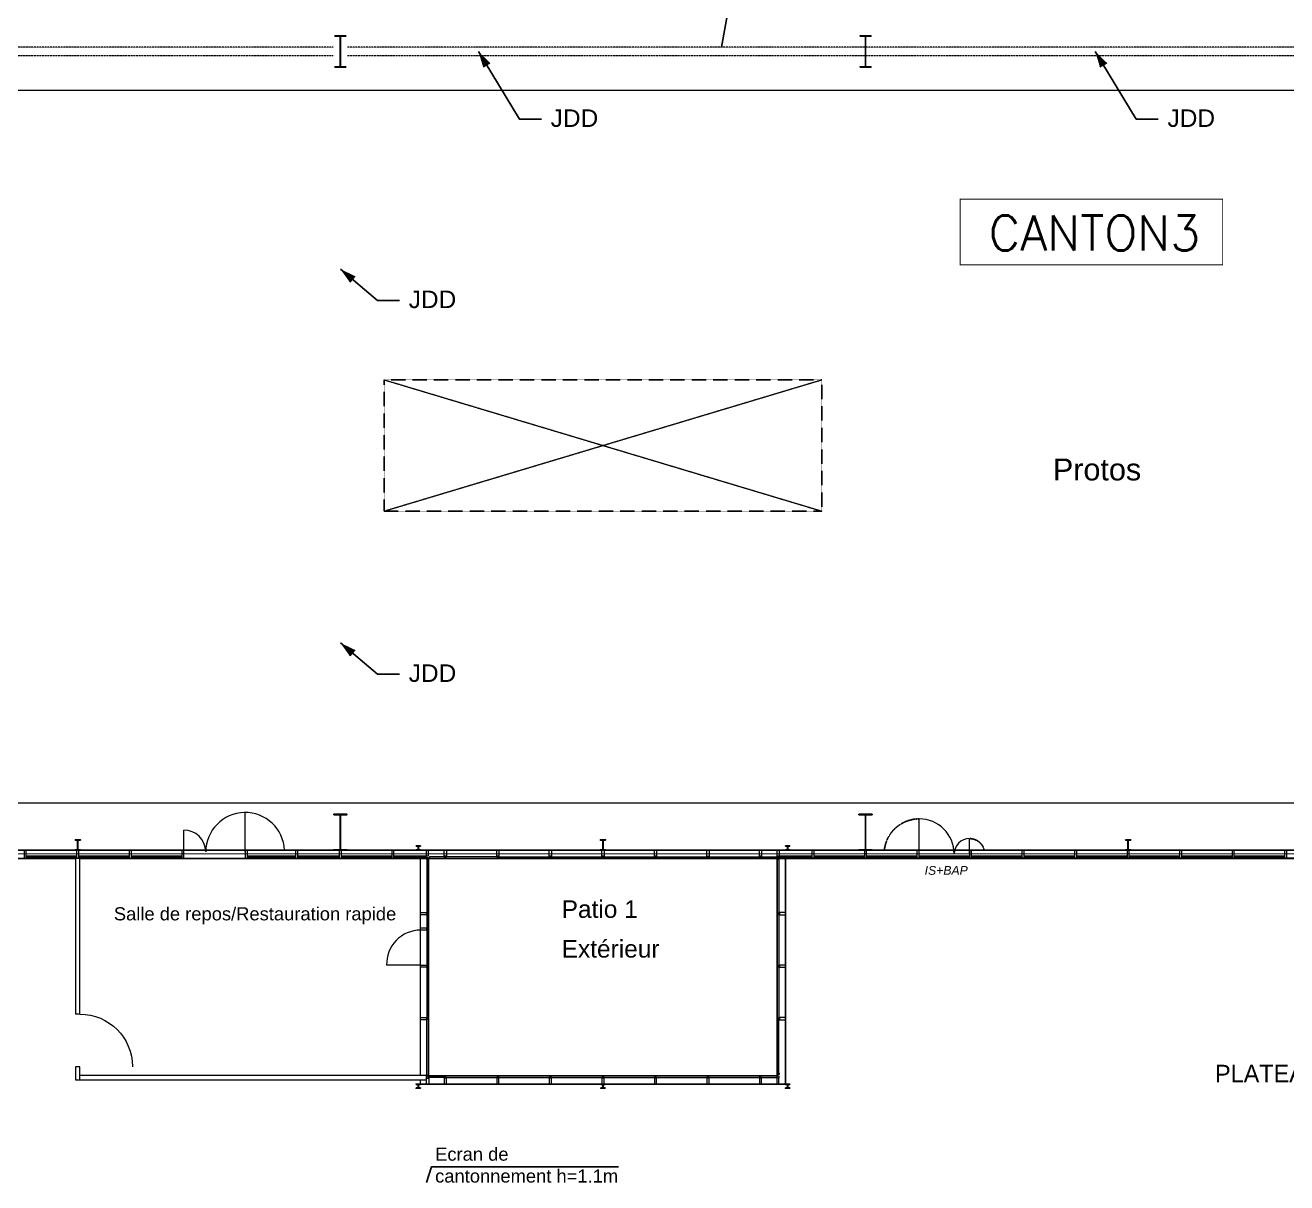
# Model space of a CAD drawing. Header units: metres. Extents: x 134472 to 303672, y 136880 to 366415.
# Drawn here: x 216897 to 245722, y 308502 to 334949 of the extents above; entities that cross this region are included whole.
import ezdxf
from ezdxf.enums import TextEntityAlignment as Align

# ---------------------------------------------------------------- set-up
doc = ezdxf.new("R2010")
doc.units = ezdxf.units.M
doc.header["$LTSCALE"] = 2
doc.header["$MEASUREMENT"] = 0
doc.linetypes.add('Planta_2$0$CACHE', pattern=[0.375, 0.25, -0.125])
doc.linetypes.add('STYLE_12', pattern=[0.46875, 0.3125, -0.15625])
for name, color, linetype in [('0.01', 8, 'Continuous'), ('0.1TEN', 133, 'Planta_2$0$CACHE'), ('1', 5, 'Continuous'), ('CFD-Text', 7, 'Continuous'), ('MOJI', 7, 'Continuous'), ('slh-aa-joint de désolidarisation', 1, 'Continuous')]:
    doc.layers.add(name, color=color, linetype=linetype)
for name, color, linetype, lineweight in [('0.03', 151, 'Continuous', 5), ('0.03TEN', 8, 'STYLE_12', 5), ('0.10', 92, 'Continuous', 9), ('0.15', 5, 'Continuous', 15)]:
    doc.layers.add(name, color=color, linetype=linetype, lineweight=lineweight)
doc.styles.add('A030-07$0$ROMANS', font='romans')
doc.styles.add('arial', font='arial.ttf')

msp = doc.modelspace()

# ---------------------------------------------------------------- hatches: boundary and pattern name
at = {"layer": 'slh-aa-joint de désolidarisation'}
h = msp.add_hatch(color=256, dxfattribs=at)
h.paths.add_polyline_path([(227250.979, 334349.317), (227436.182, 334044.462), (227514.202, 334091.86)])
h.paths.add_polyline_path([(227358.162, 333997.064), (227436.182, 334044.462), (227250.979, 334349.317)])
h = msp.add_hatch(color=256, dxfattribs=at)
h.paths.add_polyline_path([(241344.546, 334349.317), (241529.748, 334044.462), (241607.768, 334091.86)])
h.paths.add_polyline_path([(241451.728, 333997.064), (241529.748, 334044.462), (241344.546, 334349.317)])
h = msp.add_hatch(color=256, dxfattribs=at)
h.paths.add_polyline_path([(224096.586, 329378.506), (224369.464, 329148.781), (224428.256, 329218.618)])
h.paths.add_polyline_path([(224310.672, 329078.945), (224369.464, 329148.781), (224096.586, 329378.506)])
h = msp.add_hatch(color=256, dxfattribs=at)
h.paths.add_polyline_path([(224096.586, 320837.633), (224369.464, 320607.908), (224428.256, 320677.745)])
h.paths.add_polyline_path([(224310.672, 320538.072), (224369.464, 320607.908), (224096.586, 320837.633)])

# ---------------------------------------------------------------- linework, layer by layer
at = {"layer": '0.01', "linetype": 'Continuous'}
for p, q in [((263046.586, 316099.317), (169926.586, 316099.317)), ((218046.586, 315909.317), (169926.586, 315909.317)), ((226060.386, 315909.317), (218146.586, 315909.317)), ((234066.586, 315909.317), (226116.586, 315909.317)), ((234076.586, 315909.317), (234076.586, 310947.317)), ((234116.586, 315909.317), (234266.586, 315909.317)), ((234266.586, 315919.317), (263046.586, 315919.317)), ((234266.586, 315909.317), (234266.586, 310757.317)), ((234266.586, 315909.317), (263046.586, 315909.317)), ((234266.586, 310757.317), (225926.586, 310757.317)), ((234076.586, 310947.317), (226116.586, 310947.317))]:
    msp.add_line(p, q, dxfattribs=at)
at = {"layer": '0.01', "flags": 128}
for points in [[(218071.586, 315963.317), (216921.586, 315963.317)], [(219271.586, 315963.317), (218121.586, 315963.317)], [(220471.586, 315963.317), (219321.586, 315963.317)], [(223071.586, 315963.317), (221971.586, 315963.317)], [(224071.586, 315963.317), (223121.586, 315963.317)], [(225271.586, 315963.317), (224121.586, 315963.317)], [(226060.386, 315963.317), (225321.586, 315963.317)], [(234871.586, 315963.317), (234116.586, 315963.317)], [(236071.586, 315963.317), (234921.586, 315963.317)], [(237271.586, 315963.317), (236121.586, 315963.317)], [(238471.586, 315963.317), (237321.586, 315963.317)], [(239671.586, 315963.317), (238521.586, 315963.317)], [(240871.586, 315963.317), (239721.586, 315963.317)], [(242071.586, 315963.317), (240921.586, 315963.317)], [(243271.586, 315963.317), (242121.586, 315963.317)], [(244471.586, 315963.317), (243321.586, 315963.317)], [(245671.586, 315963.317), (244521.586, 315963.317)], [(218071.586, 315919.317), (216921.586, 315919.317)], [(219271.586, 315919.317), (218121.586, 315919.317)], [(220471.586, 315919.317), (219321.586, 315919.317)], [(223071.586, 315919.317), (221971.586, 315919.317)], [(224071.586, 315919.317), (223121.586, 315919.317)], [(225271.586, 315919.317), (224121.586, 315919.317)], [(226060.386, 315919.317), (225321.586, 315919.317)], [(234871.586, 315919.317), (234116.586, 315919.317)], [(236071.586, 315919.317), (234921.586, 315919.317)], [(237271.586, 315919.317), (236121.586, 315919.317)], [(238471.586, 315919.317), (237321.586, 315919.317)], [(239671.586, 315919.317), (238521.586, 315919.317)], [(240871.586, 315919.317), (239721.586, 315919.317)], [(242071.586, 315919.317), (240921.586, 315919.317)], [(243271.586, 315919.317), (242121.586, 315919.317)], [(244471.586, 315919.317), (243321.586, 315919.317)], [(245671.586, 315919.317), (244521.586, 315919.317)]]:
    msp.add_lwpolyline(points, dxfattribs=at)
at = {"layer": '0.03', "flags": 128}
for points in [[(221921.586, 316061.317), (221921.586, 316961.317)], [(237321.586, 316015.317), (237321.586, 316815.317)], [(220521.586, 316061.317), (220521.586, 316561.317)], [(238471.586, 316015.317), (238471.586, 316365.317)], [(218071.586, 315941.317), (216921.586, 315941.317)], [(219271.586, 315941.317), (218121.586, 315941.317)], [(220471.586, 315941.317), (219321.586, 315941.317)], [(221920.783, 316099.317), (222820.783, 316099.317)], [(223071.586, 315941.317), (221971.586, 315941.317)], [(224071.586, 315941.317), (223121.586, 315941.317)], [(225271.586, 315941.317), (224121.586, 315941.317)], [(226060.386, 315941.317), (225321.586, 315941.317)], [(234871.586, 315941.317), (234116.586, 315941.317)], [(236071.586, 315941.317), (234921.586, 315941.317)], [(237271.586, 315941.317), (236121.586, 315941.317)], [(238471.586, 315941.317), (237321.586, 315941.317)], [(239671.586, 315941.317), (238521.586, 315941.317)], [(240871.586, 315941.317), (239721.586, 315941.317)], [(242071.586, 315941.317), (240921.586, 315941.317)], [(243271.586, 315941.317), (242121.586, 315941.317)], [(244471.586, 315941.317), (243321.586, 315941.317)], [(245671.586, 315941.317), (244521.586, 315941.317)], [(225926.586, 313474.317), (225154.686, 313474.317)]]:
    msp.add_lwpolyline(points, dxfattribs=at)
for points in [[(238121.586, 316015.317, 0.414213562), (237321.586, 316815.317)], [(238471.586, 316365.317, 0.414213562), (238121.586, 316015.317)], [(225926.586, 314274.317, 0.421550881), (225154.686, 313474.317)], [(218146.56, 312354.317, -0.414213562), (219346.56, 311154.317)]]:
    msp.add_lwpolyline(points, format="xyb", dxfattribs=at)
at = {"layer": '0.03'}
for points in [[(226074.586, 315923.517), (226074.586, 314660.517), (226106.586, 314660.517), (226106.586, 315923.517)], [(226485.386, 315951.317), (226136.586, 315951.317), (226136.586, 315919.317), (226485.386, 315919.317)], [(227685.386, 315951.317), (226507.786, 315951.317), (226507.786, 315919.317), (227685.386, 315919.317)], [(227707.786, 315951.317), (228885.386, 315951.317), (228885.386, 315919.317), (227707.786, 315919.317)], [(228907.786, 315951.317), (230085.386, 315951.317), (230085.386, 315919.317), (228907.786, 315919.317)], [(230107.786, 315951.317), (231285.386, 315951.317), (231285.386, 315919.317), (230107.786, 315919.317)], [(230107.786, 315951.317), (231285.386, 315951.317), (231285.386, 315919.317), (230107.786, 315919.317)], [(231307.786, 315951.317), (232485.386, 315951.317), (232485.386, 315919.317), (231307.786, 315919.317)], [(232507.786, 315951.317), (233685.386, 315951.317), (233685.386, 315919.317), (232507.786, 315919.317)], [(233707.786, 315951.317), (234091.586, 315951.317), (234091.586, 315919.317), (233707.786, 315919.317)], [(234118.586, 315895.517), (234118.586, 314660.517), (234086.586, 314660.517), (234086.586, 315895.517)], [(226074.586, 314638.117), (226074.586, 313460.517), (226106.586, 313460.517), (226106.586, 314638.117)], [(234118.586, 314638.117), (234118.586, 313460.517), (234086.586, 313460.517), (234086.586, 314638.117)], [(226074.586, 313438.117), (226074.586, 312260.517), (226106.586, 312260.517), (226106.586, 313438.117)], [(234118.586, 313438.117), (234118.586, 312260.517), (234086.586, 312260.517), (234086.586, 313438.117)], [(226074.586, 310956.117), (226074.586, 312238.117), (226106.586, 312238.117), (226106.586, 310956.117)], [(234118.586, 310994.317), (234118.586, 312238.117), (234086.586, 312238.117), (234086.586, 310994.317)], [(226485.386, 310905.317), (226112.786, 310905.317), (226112.786, 310937.317), (226485.386, 310937.317)], [(226507.786, 310905.317), (227685.386, 310905.317), (227685.386, 310937.317), (226507.786, 310937.317)], [(227707.786, 310905.317), (228885.386, 310905.317), (228885.386, 310937.317), (227707.786, 310937.317)], [(228907.786, 310905.317), (230085.386, 310905.317), (230085.386, 310937.317), (228907.786, 310937.317)], [(230107.786, 310905.317), (231285.386, 310905.317), (231285.386, 310937.317), (230107.786, 310937.317)], [(231307.786, 310905.317), (232485.386, 310905.317), (232485.386, 310937.317), (231307.786, 310937.317)], [(232507.786, 310905.317), (233685.386, 310905.317), (233685.386, 310937.317), (232507.786, 310937.317)], [(233707.786, 310905.317), (234080.386, 310905.317), (234080.386, 310937.317), (233707.786, 310937.317)]]:
    msp.add_lwpolyline(points, close=True, dxfattribs=at)
at = {"layer": '0.03', "const_width": 1, "flags": 128}
msp.add_lwpolyline([(218146.586, 311154.317), (219346.586, 311154.317), (219346.586, 311154.317)], dxfattribs=at)
at = {"layer": '0.03'}
msp.add_arc((221921.586, 316061.317), 900, 2.4198749, 180, dxfattribs=at)
at = {"layer": '0.03', "ltscale": 300}
msp.add_arc((220521.586, 316061.317), 500, 1.145992, 90, dxfattribs=at)
at = {"layer": '0.03TEN', "linetype": 'Continuous', "lineweight": 0}
for p, q in [((206276.586, 333465.91), (260066.586, 333465.91)), ((200446.586, 317182.723), (272536.586, 317182.723))]:
    msp.add_line(p, q, dxfattribs=at)
at = {"layer": '0.03TEN', "linetype": 'Continuous'}
for p, q in [((225926.586, 310954.317), (225926.586, 315909.317)), ((226116.586, 310947.317), (226116.586, 315909.317)), ((226116.586, 310947.317), (226116.586, 311696.783)), ((225926.586, 310757.317), (225926.586, 310854.317)), ((234076.586, 310960.422), (234076.586, 310947.317))]:
    msp.add_line(p, q, dxfattribs=at)
at = {"layer": '0.03TEN', "flags": 128}
for points in [[(223930.086, 334449.317), (212103.086, 334449.317)], [(236090.086, 334449.317), (224263.086, 334449.317)], [(248090.086, 334449.317), (236103.086, 334449.317)], [(223930.086, 334249.317), (212103.086, 334249.317)], [(236090.086, 334249.317), (224263.086, 334249.317)], [(248090.086, 334249.317), (236103.086, 334249.317)], [(225096.586, 323849.317), (235096.586, 326849.317)], [(225096.586, 326849.317), (235096.586, 323849.317)]]:
    msp.add_lwpolyline(points, dxfattribs=at)
at = {"layer": '0.10'}
for points in [[(216871.586, 315919.317), (216921.586, 315919.317), (216921.586, 316099.317), (216871.586, 316099.317)], [(218071.586, 315919.317), (218121.586, 315919.317), (218121.586, 316099.317), (218071.586, 316099.317)], [(219271.586, 315919.317), (219321.586, 315919.317), (219321.586, 316099.317), (219271.586, 316099.317)], [(220471.586, 315919.317), (220521.586, 315919.317), (220521.586, 316099.317), (220471.586, 316099.317)], [(224071.586, 315919.317), (224121.586, 315919.317), (224121.586, 316099.317), (224071.586, 316099.317)], [(225271.586, 315919.317), (225321.586, 315919.317), (225321.586, 316099.317), (225271.586, 316099.317)], [(234871.586, 315919.317), (234921.586, 315919.317), (234921.586, 316099.317), (234871.586, 316099.317)], [(236071.586, 315919.317), (236121.586, 315919.317), (236121.586, 316099.317), (236071.586, 316099.317)], [(237271.586, 315919.317), (237321.586, 315919.317), (237321.586, 316099.317), (237271.586, 316099.317)], [(238471.586, 315919.317), (238521.586, 315919.317), (238521.586, 316099.317), (238471.586, 316099.317)], [(239671.586, 315919.317), (239721.586, 315919.317), (239721.586, 316099.317), (239671.586, 316099.317)], [(240871.586, 315919.317), (240921.586, 315919.317), (240921.586, 316099.317), (240871.586, 316099.317)], [(242071.586, 315919.317), (242121.586, 315919.317), (242121.586, 316099.317), (242071.586, 316099.317)], [(243271.586, 315919.317), (243321.586, 315919.317), (243321.586, 316099.317), (243271.586, 316099.317)], [(244471.586, 315919.317), (244521.586, 315919.317), (244521.586, 316099.317), (244471.586, 316099.317)], [(245671.586, 315919.317), (245721.586, 315919.317), (245721.586, 316099.317), (245671.586, 316099.317)]]:
    msp.add_lwpolyline(points, close=True, dxfattribs=at)
at = {"layer": '0.10', "flags": 128}
for points in [[(226496.586, 315957.417), (226496.586, 315942.417)], [(227696.586, 315961.617), (227696.586, 315946.617)], [(228896.586, 315961.617), (228896.586, 315946.617)], [(230096.586, 315961.617), (230096.586, 315946.617)], [(231296.586, 315961.617), (231296.586, 315946.617)], [(232496.586, 315957.417), (232496.586, 315942.417)], [(233696.586, 315961.617), (233696.586, 315946.617)], [(226064.286, 314649.317), (226079.286, 314649.317)], [(234128.886, 314649.317), (234113.886, 314649.317)], [(226064.286, 314299.317), (226079.286, 314299.317)], [(226064.286, 313449.317), (226079.286, 313449.317)], [(234128.886, 313449.317), (234113.886, 313449.317)], [(226064.286, 312249.317), (226079.286, 312249.317)], [(234128.886, 312249.317), (234113.886, 312249.317)], [(226496.586, 310933.217), (226496.586, 310948.217)], [(227696.586, 310933.217), (227696.586, 310948.217)], [(228896.586, 310933.217), (228896.586, 310948.217)], [(230096.586, 310933.217), (230096.586, 310948.217)], [(231296.586, 310895.017), (231296.586, 310910.017)], [(232496.586, 310933.217), (232496.586, 310948.217)], [(233696.586, 310933.217), (233696.586, 310948.217)], [(234091.586, 310895.017), (234091.586, 310910.017)]]:
    msp.add_lwpolyline(points, dxfattribs=at)
at = {"layer": '0.10'}
for points in [[(221921.586, 315919.317), (221971.586, 315919.317), (221971.586, 316099.317), (221921.586, 316099.317)], [(223071.586, 315919.317), (223121.586, 315919.317), (223121.586, 316099.317), (223071.586, 316099.317)]]:
    msp.add_3dface(points, dxfattribs=at)
at = {"layer": '0.15'}
for p, q in [((218146.56, 312354.317), (218046.56, 312354.317)), ((218146.586, 311154.317), (218046.586, 311154.317))]:
    msp.add_line(p, q, dxfattribs=at)
for points in [[(226110.386, 316099.317), (226060.386, 316099.317), (226060.386, 315969.617), (226110.386, 315969.617)], [(226471.586, 316099.317), (226521.586, 316099.317), (226521.586, 315961.617), (226471.586, 315961.617)], [(227671.586, 316099.317), (227721.586, 316099.317), (227721.586, 315961.617), (227671.586, 315961.617)], [(228871.586, 316099.317), (228921.586, 316099.317), (228921.586, 315961.617), (228871.586, 315961.617)], [(230071.586, 316099.317), (230121.586, 316099.317), (230121.586, 315961.617), (230071.586, 315961.617)], [(231271.586, 316099.317), (231321.586, 316099.317), (231321.586, 315961.617), (231271.586, 315961.617)], [(232471.586, 316099.317), (232521.586, 316099.317), (232521.586, 315957.417), (232471.586, 315957.417)], [(233671.586, 316099.317), (233721.586, 316099.317), (233721.586, 315961.617), (233671.586, 315961.617)], [(234076.586, 316099.317), (234126.586, 316099.317), (234126.586, 315961.617), (234076.586, 315961.617)], [(225926.586, 314624.317), (225926.586, 314674.317), (226064.286, 314674.317), (226064.286, 314624.317)], [(234266.586, 314624.317), (234266.586, 314674.317), (234128.886, 314674.317), (234128.886, 314624.317)], [(225926.586, 313424.317), (225926.586, 313474.317), (226064.286, 313474.317), (226064.286, 313424.317)], [(234266.586, 313424.317), (234266.586, 313474.317), (234128.886, 313474.317), (234128.886, 313424.317)], [(225926.586, 312224.317), (225926.586, 312274.317), (226064.286, 312274.317), (226064.286, 312224.317)], [(234266.586, 312224.317), (234266.586, 312274.317), (234128.886, 312274.317), (234128.886, 312224.317)], [(226116.586, 310757.317), (226066.586, 310757.317), (226066.586, 310895.017), (226116.586, 310895.017)], [(226471.586, 310757.317), (226521.586, 310757.317), (226521.586, 310895.017), (226471.586, 310895.017)], [(227671.586, 310757.317), (227721.586, 310757.317), (227721.586, 310895.017), (227671.586, 310895.017)], [(228871.586, 310757.317), (228921.586, 310757.317), (228921.586, 310895.017), (228871.586, 310895.017)], [(230071.586, 310757.317), (230121.586, 310757.317), (230121.586, 310895.017), (230071.586, 310895.017)], [(231271.586, 310757.317), (231321.586, 310757.317), (231321.586, 310895.017), (231271.586, 310895.017)], [(232471.586, 310757.317), (232521.586, 310757.317), (232521.586, 310895.017), (232471.586, 310895.017)], [(233671.586, 310757.317), (233721.586, 310757.317), (233721.586, 310895.017), (233671.586, 310895.017)], [(234066.586, 310757.317), (234116.586, 310757.317), (234116.586, 310895.017), (234066.586, 310895.017)]]:
    msp.add_lwpolyline(points, close=True, dxfattribs=at)
for points in [[(226110.386, 315926.017), (226110.386, 315923.517), (226085.386, 315923.517), (226085.386, 315938.517), (226085.386, 315923.517), (226060.386, 315923.517), (226060.386, 315969.617)], [(226107.886, 315903.517), (226110.386, 315903.517), (226110.386, 315923.517), (226060.386, 315923.517), (226060.386, 315903.517), (226073.286, 315903.517)], [(226471.586, 315918.017), (226471.586, 315915.517), (226496.586, 315915.517), (226496.586, 315930.517), (226496.586, 315915.517), (226521.586, 315915.517), (226521.586, 315918.017)], [(227671.586, 315918.017), (227671.586, 315915.517), (227696.586, 315915.517), (227696.586, 315930.517), (227696.586, 315915.517), (227721.586, 315915.517), (227721.586, 315918.017)], [(228871.586, 315918.017), (228871.586, 315915.517), (228896.586, 315915.517), (228896.586, 315930.517), (228896.586, 315915.517), (228921.586, 315915.517), (228921.586, 315918.017)], [(230071.586, 315918.017), (230071.586, 315915.517), (230096.586, 315915.517), (230096.586, 315930.517), (230096.586, 315915.517), (230121.586, 315915.517), (230121.586, 315918.017)], [(231271.586, 315918.017), (231271.586, 315915.517), (231296.586, 315915.517), (231296.586, 315930.517), (231296.586, 315915.517), (231321.586, 315915.517), (231321.586, 315918.017)], [(232471.586, 315918.017), (232471.586, 315915.517), (232496.586, 315915.517), (232496.586, 315930.517), (232496.586, 315915.517), (232521.586, 315915.517), (232521.586, 315918.017)], [(233671.586, 315918.017), (233671.586, 315915.517), (233696.586, 315915.517), (233696.586, 315930.517), (233696.586, 315915.517), (233721.586, 315915.517), (233721.586, 315918.017)], [(234076.586, 315918.017), (234076.586, 315915.517), (234101.586, 315915.517), (234101.586, 315930.517), (234101.586, 315915.517), (234126.586, 315915.517), (234126.586, 315961.617)], [(234079.086, 315895.517), (234076.586, 315895.517), (234076.586, 315915.517), (234126.586, 315915.517), (234126.586, 315895.517), (234113.686, 315895.517)], [(226107.886, 314624.317), (226110.386, 314624.317), (226110.386, 314649.317), (226095.386, 314649.317), (226110.386, 314649.317), (226110.386, 314674.317), (226107.886, 314674.317)], [(234085.286, 314624.317), (234082.786, 314624.317), (234082.786, 314649.317), (234097.786, 314649.317), (234082.786, 314649.317), (234082.786, 314674.317), (234085.286, 314674.317)], [(226107.886, 313424.317), (226110.386, 313424.317), (226110.386, 313449.317), (226095.386, 313449.317), (226110.386, 313449.317), (226110.386, 313474.317), (226107.886, 313474.317)], [(234085.286, 313424.317), (234082.786, 313424.317), (234082.786, 313449.317), (234097.786, 313449.317), (234082.786, 313449.317), (234082.786, 313474.317), (234085.286, 313474.317)], [(226107.886, 312224.317), (226110.386, 312224.317), (226110.386, 312249.317), (226095.386, 312249.317), (226110.386, 312249.317), (226110.386, 312274.317), (226107.886, 312274.317)], [(234085.286, 312224.317), (234082.786, 312224.317), (234082.786, 312249.317), (234097.786, 312249.317), (234082.786, 312249.317), (234082.786, 312274.317), (234085.286, 312274.317)], [(226114.086, 310961.117), (226116.586, 310961.117), (226116.586, 310941.117), (226066.586, 310941.117), (226066.586, 310961.117), (226079.486, 310961.117)], [(226116.586, 310938.617), (226116.586, 310941.117), (226091.586, 310941.117), (226091.586, 310926.117), (226091.586, 310941.117), (226066.586, 310941.117), (226066.586, 310895.017)], [(226471.586, 310938.617), (226471.586, 310941.117), (226496.586, 310941.117), (226496.586, 310926.117), (226496.586, 310941.117), (226521.586, 310941.117), (226521.586, 310938.617)], [(227671.586, 310938.617), (227671.586, 310941.117), (227696.586, 310941.117), (227696.586, 310926.117), (227696.586, 310941.117), (227721.586, 310941.117), (227721.586, 310938.617)], [(228871.586, 310938.617), (228871.586, 310941.117), (228896.586, 310941.117), (228896.586, 310926.117), (228896.586, 310941.117), (228921.586, 310941.117), (228921.586, 310938.617)], [(230071.586, 310938.617), (230071.586, 310941.117), (230096.586, 310941.117), (230096.586, 310926.117), (230096.586, 310941.117), (230121.586, 310941.117), (230121.586, 310938.617)], [(231271.586, 310938.617), (231271.586, 310941.117), (231296.586, 310941.117), (231296.586, 310926.117), (231296.586, 310941.117), (231321.586, 310941.117), (231321.586, 310938.617)], [(232471.586, 310938.617), (232471.586, 310941.117), (232496.586, 310941.117), (232496.586, 310926.117), (232496.586, 310941.117), (232521.586, 310941.117), (232521.586, 310938.617)], [(233671.586, 310938.617), (233671.586, 310941.117), (233696.586, 310941.117), (233696.586, 310926.117), (233696.586, 310941.117), (233721.586, 310941.117), (233721.586, 310938.617)], [(234066.586, 310938.617), (234066.586, 310941.117), (234091.586, 310941.117), (234091.586, 310926.117), (234091.586, 310941.117), (234116.586, 310941.117), (234116.586, 310895.017)], [(234085.286, 310999.317), (234082.786, 310999.317), (234082.786, 310979.317), (234132.786, 310979.317), (234132.786, 310999.317), (234119.886, 310999.317)]]:
    msp.add_lwpolyline(points, dxfattribs=at)
at = {"layer": '0.15', "flags": 128}
for points in [[(218146.586, 312354.317), (218146.586, 315919.317), (218046.586, 315919.317), (218046.586, 312354.317)], [(226107.886, 314274.317), (226110.386, 314274.317), (226110.386, 314299.317), (226095.386, 314299.317), (226110.386, 314299.317), (226110.386, 314324.317), (226107.886, 314324.317)], [(218046.586, 311154.317), (218046.586, 310854.317), (218146.586, 310854.317), (218146.586, 311154.317)], [(218146.586, 310854.317), (226066.586, 310854.317), (226066.586, 310954.317), (218146.586, 310954.317)]]:
    msp.add_lwpolyline(points, dxfattribs=at)
at = {"layer": '0.15'}
msp.add_3dface([(225926.586, 314274.317), (225926.586, 314324.317), (226064.286, 314324.317), (226064.286, 314274.317)], dxfattribs=at)
at = {"layer": '0.1TEN', "ltscale": 10}
msp.add_lwpolyline([(225096.586, 326849.317), (235096.586, 326849.317), (235096.586, 323849.317), (225096.586, 323849.317)], close=True, dxfattribs=at)
at = {"layer": '0.1TEN', "flags": 128}
for points in [[(237321.586, 316815.317, 0.383728037), (236526.008, 316099.317)], [(238811.356, 316099.317, 0.344881464), (238471.586, 316365.317)]]:
    msp.add_lwpolyline(points, format="xyb", dxfattribs=at)
at = {"layer": '0.1TEN', "lineweight": 25, "ltscale": 10, "const_width": 20, "flags": 128}
msp.add_lwpolyline([(153966.774, 316015.317), (276226.397, 316015.317)], dxfattribs=at)
at = {"layer": '0.1TEN', "flags": 128}
for points in [[(236526.008, 316099.317), (237321.586, 316099.317)], [(238471.586, 316098.688), (238811.356, 316098.688)]]:
    msp.add_lwpolyline(points, dxfattribs=at)
at = {"layer": '1', "color": 5, "linetype": 'Continuous', "ltscale": 2}
for p, q in [((218036.586, 316329.517), (218036.586, 316339.317)), ((218036.586, 316329.517), (218078.486, 316329.517)), ((218093.486, 316314.517), (218093.486, 316124.117)), ((218099.686, 316314.517), (218099.686, 316124.117)), ((218114.686, 316329.517), (218156.586, 316329.517)), ((230036.586, 316329.517), (230036.586, 316339.317)), ((230036.586, 316329.517), (230078.486, 316329.517)), ((230093.486, 316314.517), (230093.486, 316124.117)), ((230099.686, 316314.517), (230099.686, 316124.117)), ((230114.686, 316329.517), (230156.586, 316329.517)), ((242036.586, 316329.517), (242036.586, 316339.317)), ((242036.586, 316329.517), (242078.486, 316329.517)), ((242093.486, 316314.517), (242093.486, 316124.117)), ((242099.686, 316314.517), (242099.686, 316124.117)), ((242114.686, 316329.517), (242156.586, 316329.517)), ((218078.486, 316109.117), (218036.586, 316109.117)), ((218114.686, 316109.117), (218156.586, 316109.117)), ((225862.086, 316189.317), (225826.586, 316189.317)), ((225862.086, 316109.317), (225826.586, 316109.317)), ((225874.086, 316177.317), (225874.086, 316121.317)), ((225879.086, 316177.317), (225879.086, 316121.317)), ((225891.086, 316189.317), (225926.586, 316189.317)), ((225891.086, 316109.317), (225926.586, 316109.317)), ((230078.486, 316109.117), (230036.586, 316109.117)), ((230114.686, 316109.117), (230156.586, 316109.117)), ((234302.086, 316189.317), (234266.586, 316189.317)), ((234302.086, 316109.317), (234266.586, 316109.317)), ((234314.086, 316177.317), (234314.086, 316121.317)), ((234319.086, 316177.317), (234319.086, 316121.317)), ((234331.086, 316189.317), (234366.586, 316189.317)), ((234331.086, 316109.317), (234366.586, 316109.317)), ((242078.486, 316109.117), (242036.586, 316109.117)), ((242114.686, 316109.117), (242156.586, 316109.117)), ((225862.086, 310749.317), (225826.586, 310749.317)), ((225874.086, 310737.317), (225874.086, 310681.317)), ((225879.086, 310737.317), (225879.086, 310681.317)), ((225891.086, 310749.317), (225926.586, 310749.317)), ((230082.086, 310749.317), (230046.586, 310749.317)), ((230094.086, 310737.317), (230094.086, 310681.317)), ((230099.086, 310737.317), (230099.086, 310681.317)), ((230111.086, 310749.317), (230146.586, 310749.317)), ((234302.086, 310749.317), (234266.586, 310749.317)), ((234314.086, 310737.317), (234314.086, 310681.317)), ((234319.086, 310737.317), (234319.086, 310681.317)), ((234331.086, 310749.317), (234366.586, 310749.317)), ((225862.086, 310669.317), (225826.586, 310669.317)), ((225891.086, 310669.317), (225926.586, 310669.317)), ((230082.086, 310669.317), (230046.586, 310669.317)), ((230111.086, 310669.317), (230146.586, 310669.317)), ((234302.086, 310669.317), (234266.586, 310669.317)), ((234331.086, 310669.317), (234366.586, 310669.317))]:
    msp.add_line(p, q, dxfattribs=at)
at = {"layer": '1', "color": 5, "linetype": 'Continuous', "ltscale": 2410.095415}
for points in [[(223971.586, 334699.317), (224221.586, 334699.317), (224221.586, 334709.317), (223971.586, 334709.317), (223971.586, 334699.317)], [(224093.586, 333999.317), (224099.586, 333999.317), (224099.586, 334699.317), (224093.586, 334699.317), (224093.586, 333999.317)], [(235971.586, 334699.317), (236221.586, 334699.317), (236221.586, 334709.317), (235971.586, 334709.317), (235971.586, 334699.317)], [(236093.586, 333999.317), (236099.586, 333999.317), (236099.586, 334699.317), (236093.586, 334699.317), (236093.586, 333999.317)], [(223971.586, 333989.317), (224221.586, 333989.317), (224221.586, 333999.317), (223971.586, 333999.317), (223971.586, 333989.317)], [(235971.586, 333989.317), (236221.586, 333989.317), (236221.586, 333999.317), (235971.586, 333999.317), (235971.586, 333989.317)], [(223946.586, 316911.317), (224246.586, 316911.317), (224246.586, 316923.317), (223946.586, 316923.317), (223946.586, 316911.317)], [(224093.586, 316111.317), (224099.586, 316111.317), (224099.586, 316911.317), (224093.586, 316911.317), (224093.586, 316111.317)], [(235946.586, 316911.317), (236246.586, 316911.317), (236246.586, 316923.317), (235946.586, 316923.317), (235946.586, 316911.317)], [(236093.586, 316111.317), (236099.586, 316111.317), (236099.586, 316911.317), (236093.586, 316911.317), (236093.586, 316111.317)], [(223946.586, 316099.317), (224246.586, 316099.317), (224246.586, 316111.317), (223946.586, 316111.317), (223946.586, 316099.317)], [(235946.586, 316099.317), (236246.586, 316099.317), (236246.586, 316111.317), (235946.586, 316111.317), (235946.586, 316099.317)]]:
    msp.add_lwpolyline(points, close=True, dxfattribs=at)
at = {"layer": '1', "color": 5, "linetype": 'Continuous', "ltscale": 2}
for points in [[(218036.586, 316339.317), (218156.586, 316339.317), (218156.586, 316329.517)], [(230036.586, 316339.317), (230156.586, 316339.317), (230156.586, 316329.517)], [(242036.586, 316339.317), (242156.586, 316339.317), (242156.586, 316329.517)], [(218156.586, 316109.117), (218156.586, 316099.317), (218036.586, 316099.317), (218036.586, 316109.117)], [(225876.586, 316197.317), (225826.586, 316197.317), (225826.586, 316189.317)], [(225876.586, 316101.317), (225826.586, 316101.317), (225826.586, 316109.317)], [(225876.586, 316197.317), (225926.586, 316197.317), (225926.586, 316189.317)], [(225876.586, 316101.317), (225926.586, 316101.317), (225926.586, 316109.317)], [(230156.586, 316109.117), (230156.586, 316099.317), (230036.586, 316099.317), (230036.586, 316109.117)], [(234316.586, 316197.317), (234266.586, 316197.317), (234266.586, 316189.317)], [(234316.586, 316101.317), (234266.586, 316101.317), (234266.586, 316109.317)], [(234316.586, 316197.317), (234366.586, 316197.317), (234366.586, 316189.317)], [(234316.586, 316101.317), (234366.586, 316101.317), (234366.586, 316109.317)], [(242156.586, 316109.117), (242156.586, 316099.317), (242036.586, 316099.317), (242036.586, 316109.117)], [(225876.586, 310757.317), (225826.586, 310757.317), (225826.586, 310749.317)], [(225876.586, 310757.317), (225926.586, 310757.317), (225926.586, 310749.317)], [(230096.586, 310757.317), (230046.586, 310757.317), (230046.586, 310749.317)], [(230096.586, 310757.317), (230146.586, 310757.317), (230146.586, 310749.317)], [(234316.586, 310757.317), (234266.586, 310757.317), (234266.586, 310749.317)], [(234316.586, 310757.317), (234366.586, 310757.317), (234366.586, 310749.317)], [(225876.586, 310661.317), (225826.586, 310661.317), (225826.586, 310669.317)], [(225876.586, 310661.317), (225926.586, 310661.317), (225926.586, 310669.317)], [(230096.586, 310661.317), (230046.586, 310661.317), (230046.586, 310669.317)], [(230096.586, 310661.317), (230146.586, 310661.317), (230146.586, 310669.317)], [(234316.586, 310661.317), (234266.586, 310661.317), (234266.586, 310669.317)], [(234316.586, 310661.317), (234366.586, 310661.317), (234366.586, 310669.317)]]:
    msp.add_lwpolyline(points, dxfattribs=at)
for centre, radius, start, end in [((218078.486, 316314.517), 15, 0, 90), ((218114.686, 316314.517), 15, 90, 180), ((230078.486, 316314.517), 15, 0, 90), ((230114.686, 316314.517), 15, 90, 180), ((242078.486, 316314.517), 15, 0, 90), ((242114.686, 316314.517), 15, 90, 180), ((218078.486, 316124.117), 15, 270, 0), ((218114.686, 316124.117), 15, 180, 270), ((225862.086, 316177.317), 12, 0, 90), ((225862.086, 316121.317), 12, 270, 0), ((225891.086, 316177.317), 12, 90, 180), ((225891.086, 316121.317), 12, 180, 270), ((230078.486, 316124.117), 15, 270, 0), ((230114.686, 316124.117), 15, 180, 270), ((234302.086, 316177.317), 12, 0, 90), ((234302.086, 316121.317), 12, 270, 0), ((234331.086, 316177.317), 12, 90, 180), ((234331.086, 316121.317), 12, 180, 270), ((242078.486, 316124.117), 15, 270, 0), ((242114.686, 316124.117), 15, 180, 270), ((225862.086, 310737.317), 12, 0, 90), ((225891.086, 310737.317), 12, 90, 180), ((230082.086, 310737.317), 12, 0, 90), ((230111.086, 310737.317), 12, 90, 180), ((234302.086, 310737.317), 12, 0, 90), ((234331.086, 310737.317), 12, 90, 180), ((225862.086, 310681.317), 12, 270, 0), ((225891.086, 310681.317), 12, 180, 270), ((230082.086, 310681.317), 12, 270, 0), ((230111.086, 310681.317), 12, 180, 270), ((234302.086, 310681.317), 12, 270, 0), ((234331.086, 310681.317), 12, 180, 270)]:
    msp.add_arc(centre, radius, start, end, dxfattribs=at)
at = {"layer": 'CFD-Text', "const_width": 20}
msp.add_lwpolyline([(238257.363, 329475.185), (244257.363, 329475.185), (244257.363, 330975.185), (238257.363, 330975.185)], close=True, dxfattribs=at)
at = {"layer": 'MOJI', "flags": 128}
for points in [[(237860.16, 336233.011), (233123.23, 336233.011), (232808.717, 334449.317)], [(230454.775, 308866.059), (226182.249, 308866.059), (226066.586, 308509.317)]]:
    msp.add_lwpolyline(points, dxfattribs=at)
at = {"layer": 'slh-aa-joint de désolidarisation'}
for points in [[(227250.979, 334349.317), (228190.015, 332803.607), (228692.823, 332803.607)], [(241344.546, 334349.317), (242283.582, 332803.607), (242786.39, 332803.607)], [(224096.586, 329378.506), (224945.771, 328663.613), (225448.579, 328663.613)], [(224096.586, 320837.633), (224945.771, 320122.74), (225448.579, 320122.74)]]:
    msp.add_lwpolyline(points, dxfattribs=at)
at = {"layer": 'slh-aa-joint de désolidarisation', "flags": 128}
for points in [[(227514.202, 334091.86), (227358.162, 333997.064)], [(241607.768, 334091.86), (241451.728, 333997.064)], [(224428.256, 329218.618), (224310.672, 329078.945)], [(224428.256, 320677.745), (224310.672, 320538.072)]]:
    msp.add_lwpolyline(points, dxfattribs=at)

# ---------------------------------------------------------------- texts
at = {"layer": 'CFD-Text', "style": 'A030-07$0$ROMANS'}
msp.add_text('CANTON3', height=800, rotation=0.0000273, dxfattribs=at).set_placement((241328.574, 330202.625), align=Align.MIDDLE_CENTER)
at = {"layer": 'MOJI', "attachment_point": 1, "style": 'arial'}
for s, insert, char_height, width in [('Protos', (240377.133, 325049.466), 500, 150000), ('Patio 1', (229153.411, 314954.558), 400, 9351.2054), ('Extérieur', (229153.411, 314046.58), 400, 13020.2973), ('Ecran de cantonnement h=1.1m', (226262.441, 309305.975), 300, 4237.15015)]:
    msp.add_mtext(s, dxfattribs=dict(at, insert=insert, char_height=char_height, width=width))
for s, insert, char_height, width, line_spacing_factor in [('\\fArial|b0|i1|c0|p39;IS+BAP', (237446.629, 315738.623), 200, 1881.4929, 0.6), ('Salle de repos/Restauration rapide', (218921.372, 314797.026), 300, 150000, 0.602407), ('\\fMS UI Gothic|b0|i0|c0|p39;PLATEAUX 2', (244083.006, 311196.477), 400, 13020.29728, 0.6)]:
    msp.add_mtext(s, dxfattribs=dict(at, insert=insert, char_height=char_height, width=width, line_spacing_factor=line_spacing_factor))
at = {"layer": 'slh-aa-joint de désolidarisation', "char_height": 400, "width": 13020.2973, "attachment_point": 1, "style": 'arial'}
for insert in [(228902.76, 333026.347), (242996.326, 333026.347), (225658.516, 328886.353), (225658.516, 320345.48)]:
    msp.add_mtext('JDD', dxfattribs=dict(at, insert=insert))

doc.saveas('drawing.dxf')
